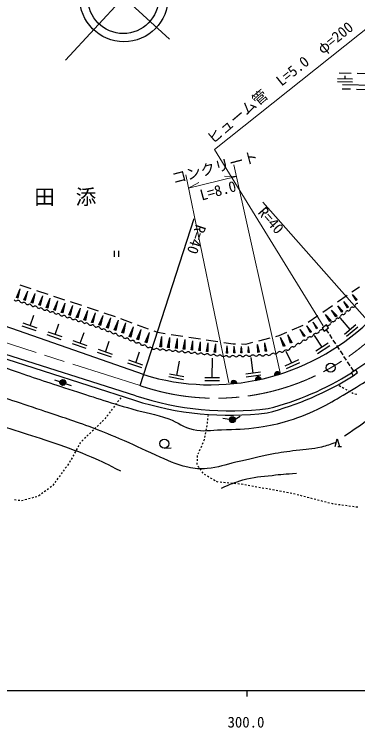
# Model space of a CAD drawing. Units: millimetres, scale not verified. Extents: x 40000 to 680000, y 20000 to 380000.
# Drawn here: x 328639 to 386754, y 198715 to 319406 of the extents above; entities that cross this region are included whole.
import ezdxf
from ezdxf.enums import TextEntityAlignment as Align

# ---------------------------------------------------------------- set-up
doc = ezdxf.new("R2010")
doc.units = ezdxf.units.MM
doc.header["$LTSCALE"] = 1000
doc.linetypes.add('CHAIN', pattern=[18.5, 12, -1.5, 3.5, -1.5])
for name, color, linetype, lineweight in [('M-BGD', 7, 'Continuous', 25), ('M-BMK', 2, 'CHAIN', 13), ('M-BMK-SRVR', 3, 'Continuous', 25), ('M-STR-HTXT', 7, 'Continuous', 13), ('M-TTL-BAND', 7, 'Continuous', 25)]:
    doc.layers.add(name, color=color, linetype=linetype, lineweight=lineweight)
doc.styles.add('ＭＳ ゴシック', font='')
doc.styles.get('ＭＳ ゴシック').set_extended_font_data('MS Gothic')

msp = doc.modelspace()

# ---------------------------------------------------------------- hatches: boundary and pattern name
at = {"layer": 'M-BGD'}
for points in [[(373629, 258550, 1), (372669, 258273)], [(366295, 256980, 1), (365299, 256895)], [(370415, 257678, 1), (369439, 257459)]]:
    msp.add_hatch(color=256, dxfattribs=at).paths.add_polyline_path(points)

# ---------------------------------------------------------------- linework, layer by layer
for p, q in [((383631, 309500), (385631, 309457)), ((384605, 308440), (384614, 308979)), ((386631, 309436), (388630, 309394)), ((385847, 307919), (383347, 307961)), ((385855, 308419), (383355, 308461)), ((385534, 306714), (384096, 306743)), ((423010, 306798), (384162, 307447)), ((388534, 306651), (386534, 306693)), ((370694, 287599), (390144, 265591)), ((349922, 256587), (359087, 284868)), ((345551, 279384), (345552, 278384)), ((346301, 279384), (346302, 278384)), ((350523, 258442), (304300, 274579)), ((328995, 271492), (329662, 272988)), ((329150, 271441), (329662, 272988)), ((329305, 271389), (329662, 272988)), ((329558, 273630), (331457, 273001)), ((385778, 272437), (387049, 273313)), ((330255, 271075), (330926, 272580)), ((330411, 271023), (330926, 272580)), ((330566, 270972), (330926, 272580)), ((331517, 270657), (332192, 272172)), ((331673, 270605), (332192, 272172)), ((331830, 270553), (332192, 272172)), ((332406, 272687), (334305, 272059)), ((332781, 270239), (333460, 271764)), ((332938, 270187), (333460, 271764)), ((333096, 270134), (333460, 271764)), ((335254, 271744), (337153, 271116)), ((383309, 270734), (384955, 271870)), ((386575, 271076), (385869, 271987)), ((386667, 271147), (385869, 271987)), ((386484, 271005), (385869, 271987)), ((329305, 271389), (328995, 271492)), ((330566, 270972), (330255, 271075)), ((331830, 270553), (331517, 270657)), ((334046, 269820), (334731, 271354)), ((334205, 269767), (334731, 271354)), ((334364, 269715), (334731, 271354)), ((335314, 269400), (336003, 270945)), ((335474, 269347), (336003, 270945)), ((335634, 269294), (336003, 270945)), ((336584, 268980), (337277, 270534)), ((336745, 268926), (337277, 270534)), ((336905, 268873), (337277, 270534)), ((338102, 270802), (340001, 270173)), ((385122, 269846), (384376, 270810)), ((385219, 269921), (384376, 270810)), ((385026, 269772), (384376, 270810)), ((386667, 271147), (386484, 271005)), ((333096, 270134), (332781, 270239)), ((334364, 269715), (334046, 269820)), ((335634, 269294), (335314, 269400)), ((337856, 268558), (338553, 270123)), ((338018, 268505), (338553, 270123)), ((338179, 268451), (338553, 270123)), ((339130, 268137), (339831, 269711)), ((339292, 268083), (339831, 269711)), ((339455, 268029), (339831, 269711)), ((340406, 267714), (341112, 269298)), ((340569, 267660), (341112, 269298)), ((340733, 267606), (341112, 269298)), ((340950, 269859), (342849, 269231)), ((380839, 269031), (382485, 270167)), ((383148, 268316), (382336, 269364)), ((383253, 268397), (382336, 269364)), ((383043, 268235), (382336, 269364)), ((384139, 269084), (383360, 270090)), ((384240, 269162), (383360, 270090)), ((384039, 269006), (383360, 270090)), ((384240, 269162), (384039, 269006)), ((385219, 269921), (385026, 269772)), ((331316, 266713), (331941, 268501)), ((336905, 268873), (336584, 268980)), ((338179, 268451), (337856, 268558)), ((339455, 268029), (339130, 268137)), ((341684, 267291), (342394, 268885)), ((341848, 267237), (342394, 268885)), ((342013, 267182), (342394, 268885)), ((342964, 266867), (343678, 268471)), ((343129, 266813), (343678, 268471)), ((343295, 266758), (343678, 268471)), ((343798, 268916), (345697, 268288)), ((344246, 266443), (344965, 268057)), ((344412, 266388), (344965, 268057)), ((344579, 266333), (344965, 268057)), ((346634, 267939), (348506, 267236)), ((378369, 267328), (380016, 268464)), ((382148, 267541), (381303, 268632)), ((382257, 267625), (381303, 268632)), ((382039, 267456), (381303, 268632)), ((383253, 268397), (383043, 268235)), ((385472, 266069), (383845, 267997)), ((332496, 266301), (330136, 267126)), ((335564, 265229), (336194, 267030)), ((340733, 267606), (340406, 267714)), ((342013, 267182), (341684, 267291)), ((343295, 266758), (342964, 266867)), ((345530, 266018), (346253, 267641)), ((345698, 265962), (346253, 267641)), ((345866, 265907), (346253, 267641)), ((346816, 265592), (347544, 267225)), ((346985, 265536), (347544, 267225)), ((347154, 265480), (347544, 267225)), ((349443, 266885), (351315, 266183)), ((375682, 266015), (377514, 266817)), ((379869, 266263), (379230, 267313)), ((379974, 266327), (379230, 267313)), ((379764, 266200), (379230, 267313)), ((381492, 266843), (380755, 266311)), ((381796, 266370), (381492, 266843)), ((382257, 267625), (382039, 267456)), ((386427, 266875), (384517, 265263)), ((332331, 265829), (329971, 266654)), ((336744, 264816), (334384, 265641)), ((339812, 263744), (340446, 265559)), ((344579, 266333), (344246, 266443)), ((345866, 265907), (345530, 266018)), ((347154, 265480), (346816, 265592)), ((348106, 264891), (348838, 266534)), ((348275, 264835), (348838, 266534)), ((348445, 264779), (348838, 266534)), ((349394, 264429), (350131, 266083)), ((349565, 264373), (350131, 266083)), ((349736, 264316), (350131, 266083)), ((350763, 263947), (351500, 265600)), ((350934, 263891), (351500, 265600)), ((351105, 263834), (351500, 265600)), ((352252, 265831), (352846, 265609)), ((352846, 265609), (354196, 265402)), ((373459, 265042), (374766, 265614)), ((377733, 264961), (377040, 266098)), ((377847, 265031), (377040, 266098)), ((377619, 264892), (377040, 266098)), ((378805, 265615), (378139, 266708)), ((378915, 265682), (378139, 266708)), ((378696, 265548), (378139, 266708)), ((378915, 265682), (378696, 265548)), ((379974, 266327), (379764, 266200)), ((380755, 266311), (381065, 265816)), ((381065, 265816), (381796, 266370)), ((381849, 265469), (381436, 266097)), ((386750, 266493), (384839, 264881)), ((316955, 264387), (349004, 254123)), ((349191, 254860), (317159, 265042)), ((336579, 264344), (334219, 265169)), ((348445, 264779), (348106, 264891)), ((349736, 264316), (349394, 264429)), ((353248, 263174), (353602, 264909)), ((353423, 263156), (353602, 264909)), ((353599, 263138), (353602, 264909)), ((354589, 263037), (354933, 264726)), ((354760, 263020), (354933, 264726)), ((354930, 263003), (354933, 264726)), ((355184, 265252), (357161, 264950)), ((355920, 262902), (356255, 264545)), ((356086, 262885), (356255, 264545)), ((356252, 262868), (356255, 264545)), ((357243, 262768), (357568, 264365)), ((357404, 262751), (357568, 264365)), ((357565, 262735), (357568, 264365)), ((358150, 264799), (360127, 264497)), ((361115, 264346), (363092, 264045)), ((369995, 264167), (371934, 264657)), ((372903, 264902), (373459, 265042)), ((374348, 263274), (373679, 264741)), ((374495, 263340), (373679, 264741)), ((374201, 263207), (373679, 264741)), ((375533, 263814), (374906, 265189)), ((375671, 263877), (374906, 265189)), ((375395, 263751), (374906, 265189)), ((377847, 265031), (377619, 264892)), ((380723, 263082), (379448, 265090)), ((382452, 264549), (382013, 265218)), ((340827, 262860), (338467, 263684)), ((340992, 263332), (338632, 264156)), ((344060, 262259), (344699, 264088)), ((351105, 263834), (350763, 263947)), ((353599, 263138), (353248, 263174)), ((358556, 262634), (358872, 264186)), ((358712, 262618), (358872, 264186)), ((358869, 262602), (358872, 264186)), ((359859, 262502), (360166, 264008)), ((360012, 262486), (360166, 264008)), ((360164, 262471), (360166, 264008)), ((361154, 262370), (361452, 263832)), ((361302, 262355), (361452, 263832)), ((361450, 262340), (361452, 263832)), ((362440, 262240), (362729, 263657)), ((362583, 262225), (362729, 263657)), ((362726, 262210), (362729, 263657)), ((364081, 263894), (365682, 263649)), ((364542, 262087), (364639, 263310)), ((364664, 262090), (364639, 263310)), ((364786, 262092), (364639, 263310)), ((365682, 263649), (366062, 263645)), ((365779, 262113), (365870, 263261)), ((365893, 262115), (365870, 263261)), ((366008, 262117), (365870, 263261)), ((367000, 262138), (367085, 263212)), ((367062, 263632), (367838, 263622)), ((367108, 262140), (367085, 263212)), ((367215, 262143), (367085, 263212)), ((367838, 263622), (369025, 263922)), ((368213, 262163), (368297, 263222)), ((368319, 262165), (368297, 263222)), ((368424, 262168), (368297, 263222)), ((369972, 262229), (369786, 263560)), ((370106, 262247), (369786, 263560)), ((369839, 262210), (369786, 263560)), ((371251, 262408), (371049, 263847)), ((371395, 262428), (371049, 263847)), ((371107, 262388), (371049, 263847)), ((374495, 263340), (374201, 263207)), ((375671, 263877), (375395, 263751)), ((381778, 263752), (379668, 262412)), ((382046, 263330), (379936, 261990)), ((383056, 263630), (382617, 264299)), ((383659, 262710), (383220, 263379)), ((345075, 261375), (342715, 262200)), ((345240, 261847), (342880, 262672)), ((349185, 260468), (349829, 262310)), ((354930, 263003), (354589, 263037)), ((356252, 262868), (355920, 262902)), ((357565, 262735), (357243, 262768)), ((358869, 262602), (358556, 262634)), ((360164, 262471), (359859, 262502)), ((361450, 262340), (361154, 262370)), ((362726, 262210), (362440, 262240)), ((364786, 262092), (364542, 262087)), ((366008, 262117), (365779, 262113)), ((367215, 262143), (367000, 262138)), ((368424, 262168), (368213, 262163)), ((370106, 262247), (369839, 262210)), ((371395, 262428), (371107, 262388)), ((375576, 260391), (374641, 262382)), ((384263, 261790), (383824, 262459)), ((350365, 260056), (348005, 260881)), ((356127, 258294), (356615, 260736)), ((362131, 257897), (362157, 261215)), ((369065, 258671), (368696, 261336)), ((376707, 260923), (374444, 259860)), ((384866, 260871), (384427, 261540)), ((389133, 261044), (386419, 259281)), ((350200, 259584), (347840, 260409)), ((376920, 260470), (374657, 259407)), ((385470, 259951), (385031, 260620)), ((386073, 259032), (385634, 259700)), ((357353, 258049), (354901, 258538)), ((370303, 258842), (367826, 258500)), ((370371, 258346), (367895, 258004)), ((386419, 259281), (385682, 258749)), ((385682, 258749), (385992, 258255)), ((385992, 258255), (386723, 258809)), ((386723, 258809), (386419, 259281)), ((335439, 257584), (338285, 256635)), ((357255, 257558), (354803, 258048)), ((363377, 257387), (360877, 257406)), ((363381, 257887), (360881, 257906)), ((383619, 256585), (383882, 256442)), ((384146, 256299), (384410, 256155)), ((384673, 256012), (384937, 255869)), ((385201, 255726), (385464, 255583)), ((385728, 255440), (385930, 255330)), ((385930, 255330), (385997, 255310)), ((386285, 255225), (386573, 255140)), ((345953, 253585), (345772, 253345)), ((346315, 254063), (346134, 253824)), ((346677, 254541), (346496, 254302)), ((345228, 252628), (345047, 252389)), ((345591, 253106), (345410, 252867)), ((344142, 251193), (343961, 250954)), ((344504, 251671), (344323, 251432)), ((344866, 252150), (344685, 251911)), ((361380, 250755), (361414, 251053)), ((361448, 251351), (361469, 251542)), ((363948, 251065), (365065, 250921)), ((366041, 250937), (366866, 251445)), ((342885, 249909), (342669, 249700)), ((343316, 250326), (343100, 250117)), ((343747, 250743), (343532, 250535)), ((361223, 249566), (361278, 249850)), ((361278, 249850), (361280, 249861)), ((361313, 250159), (361347, 250457)), ((341591, 248657), (341376, 248449)), ((342022, 249074), (341807, 248866)), ((342454, 249492), (342238, 249283)), ((360993, 248388), (361051, 248683)), ((361108, 248977), (361166, 249272)), ((340729, 247823), (340513, 247614)), ((341160, 248240), (340945, 248031)), ((360709, 247227), (360815, 247475)), ((360815, 247475), (360821, 247505)), ((360878, 247800), (360936, 248094)), ((382915, 246298), (383299, 247578)), ((383299, 247578), (383683, 246298)), ((339550, 246484), (339407, 246220)), ((339774, 246899), (339693, 246748)), ((339867, 246988), (339774, 246899)), ((340298, 247405), (340082, 247197)), ((360236, 246124), (360354, 246400)), ((360472, 246676), (360590, 246952)), ((383363, 246298), (384003, 246298)), ((338979, 245429), (338836, 245165)), ((339265, 245956), (339122, 245692)), ((354019, 246027), (355199, 246035)), ((359764, 245021), (359882, 245297)), ((360000, 245573), (360118, 245849)), ((338123, 243845), (337980, 243581)), ((338408, 244373), (338266, 244109)), ((338694, 244901), (338551, 244637)), ((359621, 243842), (359636, 244142)), ((359651, 244441), (359666, 244741)), ((337451, 242854), (337274, 242612)), ((337805, 243338), (337628, 243096)), ((359591, 243243), (359606, 243542)), ((359896, 242744), (359718, 242986)), ((336389, 241400), (336212, 241158)), ((336743, 241885), (336566, 241643)), ((337097, 242369), (336920, 242127)), ((360252, 242261), (360074, 242503)), ((360608, 241778), (360430, 242020)), ((361069, 241412), (360810, 241563)), ((335681, 240432), (335504, 240189)), ((336035, 240916), (335858, 240674)), ((361587, 241109), (361328, 241260)), ((362105, 240806), (361846, 240957)), ((362623, 240503), (362364, 240654)), ((362972, 240298), (362882, 240351)), ((363166, 240280), (362972, 240298)), ((363764, 240224), (363465, 240252)), ((364361, 240168), (364063, 240196)), ((334448, 239149), (334206, 238972)), ((334933, 239503), (334690, 239326)), ((335327, 239947), (335150, 239705)), ((364959, 240112), (364660, 240140)), ((365556, 240056), (365257, 240084)), ((366153, 240000), (365855, 240028)), ((366751, 239944), (366452, 239972)), ((367344, 239861), (367049, 239915)), ((367934, 239752), (367639, 239807)), ((368525, 239644), (368230, 239698)), ((369115, 239536), (368820, 239590)), ((369705, 239427), (369410, 239482)), ((370295, 239319), (370000, 239373)), ((370885, 239211), (370590, 239265)), ((371475, 239102), (371180, 239156)), ((372065, 238994), (371770, 239048)), ((332482, 237792), (332192, 237715)), ((332995, 238087), (332752, 237910)), ((333479, 238441), (333237, 238264)), ((333964, 238795), (333721, 238618)), ((372656, 238886), (372360, 238940)), ((373246, 238777), (372951, 238831)), ((373836, 238669), (373541, 238723)), ((374426, 238560), (374131, 238615)), ((375016, 238452), (374721, 238506)), ((375606, 238344), (375311, 238398)), ((376190, 238207), (375900, 238282)), ((376771, 238057), (376481, 238132)), ((377352, 237906), (377061, 237981)), ((377933, 237756), (377642, 237831)), ((328980, 237221), (328683, 237262)), ((329575, 237140), (329278, 237181)), ((330162, 237178), (329872, 237101)), ((330742, 237331), (330452, 237254)), ((331322, 237485), (331032, 237408)), ((331902, 237638), (331612, 237562)), ((378513, 237605), (378223, 237681)), ((379094, 237455), (378804, 237530)), ((379675, 237305), (379385, 237380)), ((380256, 237154), (379966, 237229)), ((380837, 237004), (380546, 237079)), ((381418, 236853), (381127, 236929)), ((381999, 236703), (381708, 236778)), ((382540, 236563), (382289, 236628)), ((382580, 236558), (382540, 236563)), ((383175, 236479), (382878, 236518)), ((383770, 236401), (383473, 236440)), ((384365, 236323), (384068, 236362)), ((384960, 236245), (384662, 236284)), ((385555, 236166), (385257, 236206)), ((386150, 236088), (385852, 236127)), ((386744, 236010), (386447, 236049))]:
    msp.add_line(p, q, dxfattribs=at)
for points in [[(373629, 258550, 1), (372669, 258273)], [(366295, 256980, 1), (365299, 256895)], [(370415, 257678, 1), (369439, 257459)]]:
    msp.add_lwpolyline(points, format="xyb", close=True, dxfattribs=at)
for centre, radius in [((336862, 257110), 500), ((336862, 257110), 400), ((336862, 257110), 300), ((336862, 257110), 200), ((336862, 257110), 100), ((365555, 250822), 500), ((365555, 250822), 400), ((365555, 250822), 300), ((365555, 250822), 200), ((365555, 250822), 100), ((354030, 246777), 750)]:
    msp.add_circle(centre, radius, dxfattribs=at)
for centre, radius, start, end in [((328966, 271298), 372, 208.79782, 294.80851), ((329278, 270622), 372, 28.79782, 114.80851), ((329932, 270980), 372, 208.79782, 294.80851), ((330244, 270304), 372, 28.79782, 114.80851), ((330899, 270662), 372, 208.79782, 294.80851), ((331211, 269987), 372, 28.79782, 114.80851), ((386714, 270096), 386, 84.23974, 168.67538), ((331865, 270345), 372, 208.79782, 294.80851), ((332177, 269669), 372, 28.79782, 114.80851), ((332831, 270027), 372, 208.79782, 294.80851), ((333144, 269351), 372, 28.79782, 114.80851), ((333798, 269709), 372, 208.79782, 294.80851), ((334110, 269034), 372, 28.79782, 114.80851), ((334764, 269392), 372, 208.79782, 294.80851), ((385044, 268862), 386, 84.23974, 168.67538), ((385123, 269630), 386, 264.23974, 348.67538), ((385879, 269479), 386, 84.23974, 168.67538), ((385958, 270247), 386, 264.23974, 348.67538), ((335077, 268716), 372, 28.79782, 114.80851), ((335731, 269074), 372, 208.79782, 294.80851), ((336043, 268398), 372, 28.79782, 114.80851), ((336697, 268756), 372, 208.79782, 294.80851), ((337010, 268081), 372, 28.79782, 114.80851), ((337664, 268439), 372, 208.79782, 294.80851), ((337976, 267763), 372, 28.79782, 114.80851), ((338630, 268121), 372, 208.79782, 294.80851), ((383374, 267628), 386, 84.23974, 168.67538), ((383453, 268396), 386, 264.23974, 348.67538), ((384209, 268245), 386, 84.23974, 168.67538), ((384288, 269013), 386, 264.23974, 348.67538), ((338942, 267445), 372, 28.79782, 114.80851), ((339597, 267803), 372, 208.79782, 294.80851), ((339909, 267128), 372, 28.79782, 114.80851), ((340563, 267485), 372, 208.79782, 294.80851), ((340875, 266810), 372, 28.79782, 114.80851), ((341529, 267168), 372, 208.79782, 294.80851), ((341842, 266492), 372, 28.79782, 114.80851), ((361903, 295409), 38679, 252.88935, 313.56529), ((381783, 267163), 386, 264.23974, 348.67538), ((382539, 267011), 386, 84.23974, 168.67538), ((382618, 267779), 386, 264.23974, 348.67538), ((342496, 266850), 372, 208.79782, 294.80851), ((342808, 266174), 372, 28.79782, 114.80851), ((343490, 266531), 396, 206.71474, 289.97953), ((343760, 265787), 396, 26.71474, 109.97953), ((344470, 266142), 396, 206.71474, 289.97953), ((344740, 265398), 396, 26.71474, 109.97953), ((345449, 265753), 396, 206.71474, 289.97953), ((379800, 265880), 453, 261.45058, 339.08107), ((380646, 265556), 453, 81.45058, 159.08107), ((345720, 265009), 396, 26.71474, 109.97953), ((346429, 265364), 396, 206.71474, 289.97953), ((346700, 264620), 396, 26.71474, 109.97953), ((347409, 264975), 396, 206.71474, 289.97953), ((347679, 264231), 396, 26.71474, 109.97953), ((348388, 264586), 396, 206.71474, 289.97953), ((377835, 264733), 453, 261.45058, 339.08107), ((378681, 264410), 453, 81.45058, 159.08107), ((378817, 265307), 453, 261.45058, 339.08107), ((379663, 264983), 453, 81.45058, 159.08107), ((348659, 263842), 396, 26.71474, 109.97953), ((349368, 264197), 396, 206.71474, 289.97953), ((349639, 263453), 396, 26.71474, 109.97953), ((350348, 263808), 396, 206.71474, 289.97953), ((350618, 263064), 396, 26.71474, 109.97953), ((351328, 263419), 396, 206.71474, 289.97953), ((375734, 262690), 453, 81.45058, 159.08107), ((375870, 263587), 453, 261.45058, 339.08107), ((376716, 263263), 453, 81.45058, 159.08107), ((376853, 264160), 453, 261.45058, 339.08107), ((377699, 263837), 453, 81.45058, 159.08107), ((351598, 262675), 396, 26.71474, 109.97953), ((352252, 263133), 409, 223.18468, 305.0064), ((352722, 262462), 409, 43.18468, 125.0064), ((353321, 263022), 409, 223.18468, 305.0064), ((353791, 262352), 409, 43.18468, 125.0064), ((354390, 262912), 409, 223.18468, 305.0064), ((354859, 262241), 409, 43.18468, 125.0064), ((355458, 262801), 409, 223.18468, 305.0064), ((355928, 262131), 409, 43.18468, 125.0064), ((356527, 262691), 409, 223.18468, 305.0064), ((356997, 262020), 409, 43.18468, 125.0064), ((357596, 262580), 409, 223.18468, 305.0064), ((358065, 261910), 409, 43.18468, 125.0064), ((358664, 262470), 409, 223.18468, 305.0064), ((359134, 261799), 409, 43.18468, 125.0064), ((359733, 262359), 409, 223.18468, 305.0064), ((360203, 261689), 409, 43.18468, 125.0064), ((360802, 262249), 409, 223.18468, 305.0064), ((361272, 261578), 409, 43.18468, 125.0064), ((372447, 261617), 444, 64.84144, 143.24982), ((372826, 262421), 444, 244.84144, 323.24982), ((373538, 261890), 444, 64.84144, 143.24982), ((373918, 262695), 444, 244.84144, 323.24982), ((374630, 262163), 444, 64.84144, 143.24982), ((374888, 263014), 453, 261.45058, 339.08107), ((361871, 262138), 409, 223.18468, 305.0064), ((362340, 261468), 409, 43.18468, 125.0064), ((362939, 262028), 409, 223.18468, 305.0064), ((363409, 261357), 409, 43.18468, 125.0064), ((364008, 261917), 409, 223.18468, 305.0064), ((364478, 261247), 409, 43.18468, 125.0064), ((365048, 261882), 447, 232.76143, 310.95256), ((365634, 261208), 447, 52.76143, 130.95256), ((366176, 261919), 447, 232.76143, 310.95256), ((366762, 261244), 447, 52.76143, 130.95256), ((367304, 261955), 447, 232.76143, 310.95256), ((367890, 261281), 447, 52.76143, 130.95256), ((368432, 261992), 447, 232.76143, 310.95256), ((369018, 261317), 447, 52.76143, 130.95256), ((369560, 262029), 447, 232.76143, 310.95256), ((370146, 261354), 447, 52.76143, 130.95256), ((370688, 262065), 447, 232.76143, 310.95256), ((371274, 261390), 447, 52.76143, 130.95256), ((371735, 262148), 444, 244.84144, 323.24982), ((359771, 299763), 48514, 284.11666, 302.28332), ((358793, 301350), 50960, 284.34131, 302.25778), ((365248, 304466), 52140, 252.06338, 277.00066), ((365061, 303729), 52140, 252.06338, 277.00066)]:
    msp.add_arc(centre, radius, start, end, dxfattribs=at)
for points, knots in [([(249721, 274397), (251531, 274017), (252080, 273919), (253610, 273742), (255502, 273524), (256583, 273390), (258481, 273538), (259735, 273637), (260509, 273630), (261633, 274194), (262452, 274605), (262722, 275139), (263270, 275872), (263814, 276600), (263730, 277248), (264293, 277960), (264734, 278517), (265085, 278826), (265767, 279025), (266857, 279343), (267544, 279189), (268673, 279066), (271214, 278790), (272609, 278410), (275100, 277839), (278303, 277106), (280113, 276736), (283254, 275770), (286623, 274733), (288388, 273794), (291721, 272643), (293819, 271919), (295043, 271654), (297124, 270884), (299724, 269922), (301058, 269084), (303634, 268060), (305974, 267130), (307317, 266690), (309692, 265851), (311862, 265084), (313090, 264694), (315260, 263928), (320296, 262150), (323067, 261011), (328114, 259263), (331908, 257950), (334036, 257222), (337857, 255990), (342021, 254648), (344345, 253867), (348542, 252635), (350957, 251927), (352397, 251813), (354764, 250958), (356421, 250360), (357175, 249517), (358899, 249157), (360731, 248775), (361819, 249055), (363689, 249117), (366166, 249200), (367569, 249193), (370020, 249569), (372014, 249875), (373150, 250036), (375068, 250661), (377359, 251408), (378620, 251925), (380772, 253009), (382400, 253829), (383275, 254362), (384837, 255302), (388081, 257253), (389894, 258360), (393024, 260488), (396054, 262550), (397867, 263575), (400637, 265975), (402677, 267743), (403610, 268966), (405357, 271024), (406763, 272681), (407381, 273743), (408658, 275501), (409625, 276831), (410260, 277518), (411087, 278940), (411344, 279383), (411442, 279537), (411723, 280089)], [0, 0, 0, 0, 1, 1, 1, 2, 2, 2, 3, 3, 3, 4, 4, 4, 5, 5, 5, 6, 6, 6, 7, 7, 7, 8, 8, 8, 9, 9, 9, 10, 10, 10, 11, 11, 11, 12, 12, 12, 13, 13, 13, 14, 14, 14, 15, 15, 15, 16, 16, 16, 17, 17, 17, 18, 18, 18, 19, 19, 19, 20, 20, 20, 21, 21, 21, 22, 22, 22, 23, 23, 23, 24, 24, 24, 25, 25, 25, 26, 26, 26, 27, 27, 27, 28, 28, 28, 29, 29, 29, 30, 30, 30, 30]), ([(383121, 246982), (381981, 246555), (381607, 246447), (380611, 246193), (378984, 245780), (378014, 245861), (376353, 245619), (374732, 245384), (373815, 245299), (372205, 244991), (369823, 244536), (368515, 244152), (366147, 243626), (364251, 243204), (363225, 242728), (361290, 242560), (360013, 242450), (359271, 242520), (358015, 242778), (355795, 243235), (354676, 243950), (352584, 244824), (350154, 245839), (348869, 246582), (346443, 247607), (344465, 248442), (343353, 248906), (341340, 249653), (338204, 250815), (336402, 251338), (333234, 252408), (328973, 253846), (326593, 254670), (322317, 256063), (318468, 257317), (316265, 257879), (312438, 259199), (309183, 260323), (307301, 260825), (304168, 262255), (301365, 263534), (299919, 264504), (297236, 266019), (294398, 267623), (292912, 268701), (290058, 270276), (287808, 271517), (286506, 272141), (284163, 273195), (283128, 273660), (282565, 274000), (281461, 274259), (280508, 274482), (279886, 274371), (278966, 274040), (278510, 273876), (278317, 273621), (278020, 273239), (277818, 272981), (277744, 272859), (277583, 272523)], [0, 0, 0, 0, 1, 1, 1, 2, 2, 2, 3, 3, 3, 4, 4, 4, 5, 5, 5, 6, 6, 6, 7, 7, 7, 8, 8, 8, 9, 9, 9, 10, 10, 10, 11, 11, 11, 12, 12, 12, 13, 13, 13, 14, 14, 14, 15, 15, 15, 16, 16, 16, 17, 17, 17, 18, 18, 18, 19, 19, 19, 20, 20, 20, 20]), ([(289645, 265430), (290486, 265450), (290812, 265427), (291539, 265279), (292560, 265072), (293067, 264710), (293989, 264224), (295388, 263488), (296101, 262950), (297458, 262139), (299094, 261161), (299978, 260557), (301655, 259653), (304468, 258136), (306144, 257475), (309088, 256231), (314591, 253904), (317755, 252791), (323389, 250802), (328084, 249145), (330813, 248508), (335506, 246847), (337933, 245989), (339313, 245553), (341674, 244529), (343625, 243682), (344287, 243360), (346587, 242182)], [0, 0, 0, 0, 1, 1, 1, 2, 2, 2, 3, 3, 3, 4, 4, 4, 5, 5, 5, 6, 6, 6, 7, 7, 7, 8, 8, 8, 9, 9, 9, 9]), ([(404241, 265491), (403103, 264190), (402743, 263830), (401730, 262816), (399769, 260853), (398374, 260077), (396328, 258203), (394876, 256875), (394128, 256062), (392699, 254710), (391313, 253398), (390586, 252607), (389124, 251380), (387425, 249952), (386753, 249518), (384540, 248022)], [0, 0, 0, 0, 1, 1, 1, 2, 2, 2, 3, 3, 3, 4, 4, 4, 5, 5, 5, 5]), ([(363685, 239238), (365306, 239985), (365864, 240207), (367328, 240630), (369209, 241174), (370336, 241179), (372281, 241409), (373875, 241597), (374416, 241643), (376374, 241778)], [0, 0, 0, 0, 1, 1, 1, 2, 2, 2, 3, 3, 3, 3])]:
    msp.add_open_spline(points, degree=3, knots=knots, dxfattribs=at)
at = {"layer": 'M-BMK'}
msp.add_line((303288, 271459), (349922, 256587), dxfattribs=at)
msp.add_arc((362708, 293809), 39357, 251.04184, 314.1946, dxfattribs=at)
at = {"layer": 'M-BMK-SRVR'}
for p, q in [((337333, 311625), (359714, 335915)), ((339436, 329403), (354880, 315174))]:
    msp.add_line(p, q, dxfattribs=at)
for centre, radius in [((347189, 322260), 7500), ((347076, 322150), 6000), ((382175, 259620), 750)]:
    msp.add_circle(centre, radius, dxfattribs=at)
at = {"layer": 'M-STR-HTXT'}
for p, q in [((362538, 296556), (389736, 318174)), ((380902, 266717), (362538, 296556)), ((365762, 293937), (373627, 258775)), ((364949, 257054), (357657, 292257)), ((358132, 289964), (366201, 291972)), ((358132, 289964), (359882, 290933)), ((366201, 291972), (364202, 292008))]:
    msp.add_line(p, q, dxfattribs=at)
at = {"layer": 'M-TTL-BAND'}
for p, q in [((40000, 205000), (579000, 205000)), ((368000, 205000), (368000, 204000))]:
    msp.add_line(p, q, dxfattribs=at)

# ---------------------------------------------------------------- texts
at = {"layer": 'M-BGD', "style": 'ＭＳ ゴシック'}
msp.add_text('田\u3000添', height=2566, rotation=0.009, dxfattribs=at).set_placement((342528, 286465), align=Align.BOTTOM_RIGHT)
for rotation, p in [(311.401, (369324, 285429)), (252.044, (358851, 284140))]:
    msp.add_text('R=40', height=1833, rotation=rotation, dxfattribs=at).set_placement(p, align=Align.BOTTOM_LEFT)
at = {"layer": 'M-STR-HTXT', "style": 'ＭＳ ゴシック'}
for s, rotation, p in [('φ=200', 38.766, (381167, 312139)), ('L=5.0', 38.766, (374207, 306719)), ('ヒューム管', 40.392, (362563, 296932)), ('コンクリート', 14.806, (355706, 290170)), ('L=8.0', 15.322, (360496, 287347))]:
    msp.add_text(s, height=1833, rotation=rotation, dxfattribs=at).set_placement(p, align=Align.BOTTOM_LEFT)
at = {"layer": 'M-TTL-BAND', "style": 'ＭＳ ゴシック'}
msp.add_text('300.0', height=1833, dxfattribs=at).set_placement((367844, 198195), align=Align.BOTTOM_CENTER)

doc.saveas('drawing.dxf')
